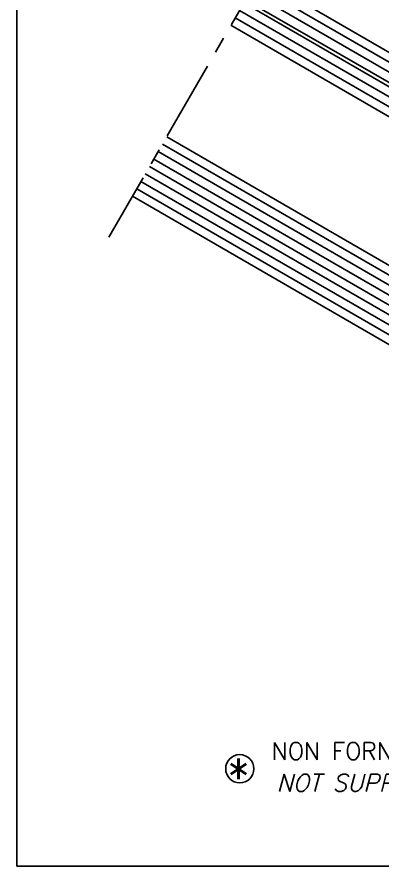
# Model space of a CAD drawing. Extents: x 0 to 1130, y -960 to 577.
# Drawn here: x 920 to 962.6, y -320 to -221.1 of the extents above; entities that cross this region are included whole.
import ezdxf

# ---------------------------------------------------------------- set-up
doc = ezdxf.new("R2010")
doc.units = 0
doc.header["$LTSCALE"] = 7.5
doc.header["$MEASUREMENT"] = 0
doc.linetypes.add('CENTER', pattern=[2, 1.25, -0.25, 0.25, -0.25])
for name, color, linetype in [('ASSI', 1, 'CENTER'), ('MARCHIO', 7, 'CONTINUOUS'), ('QUOTE', 254, 'CONTINUOUS'), ('TESTO', 2, 'CONTINUOUS'), ('TRATTEGGI', 140, 'CONTINUOUS'), ('VETRO', 6, 'CONTINUOUS')]:
    doc.layers.add(name, color=color, linetype=linetype)
doc.styles.add('ING', font='romans.shx', dxfattribs={"oblique": 15})
doc.styles.get("Standard").update_dxf_attribs({"font": 'romans.shx'})

msp = doc.modelspace()

# ---------------------------------------------------------------- linework, layer by layer
at = {"layer": 'ASSI'}
msp.add_line((957.2191632296444, -200.8482023948814), (930.7199215705289, -246.7462353105154), dxfattribs=at)
at = {"layer": 'MARCHIO'}
msp.add_lwpolyline([(920, -320), (920, -23), (1130, -23), (1130, -320)], close=True, dxfattribs=at)
at = {"layer": 'QUOTE'}
msp.add_circle((945.996422047767, -308.6679085074982), 1.647958881907925, dxfattribs=at)
at = {"layer": 'TRATTEGGI'}
for p, q in [((993.1464055967906, -243.5283643627451), (947.7199215705289, -217.3013715818445)), ((992.6464055967906, -244.3943897665295), (947.2199215705289, -218.167396985629)), ((991.8964055967908, -245.6934278722061), (946.4699215705291, -219.4664350913055)), ((992.1129119477373, -245.3184278722065), (946.6864279214751, -219.0914350913056)), ((991.3964055967908, -246.5594532759905), (945.9699215705289, -220.33246049509)), ((990.8964055967908, -247.425478679775), (945.4699215705291, -221.1984858988744)), ((1005.091519819701, -275.2509408497929), (936.9699215706173, -235.920917763057)), ((1004.591519819701, -276.1169662535773), (936.4699215706173, -236.7869431668414)), ((1004.091519819701, -276.9829916573617), (935.9699215706173, -237.6529685706258)), ((1003.591519819701, -277.8490170611461), (935.4699215706171, -238.5189939744104)), ((1002.591519819701, -279.5810678687151), (934.4699215706173, -240.2510447819791)), ((1003.091519819701, -278.7150424649307), (934.9699215706171, -239.3850193781948)), ((1002.091519819701, -280.4470932724995), (933.9699215706173, -241.1170701857636))]:
    msp.add_line(p, q, dxfattribs=at)
at = {"layer": 'VETRO'}
for points in [[(944.9699215705289, -222.064511302659), (989.5303801930067, -247.7915040835599), (990.896405596791, -247.4254786797754), (993.1464055967913, -243.5283643627454), (992.7803801930067, -242.162338958961), (948.2199215705289, -216.4353461780601)], [(933.4699215706178, -241.9830955895471), (1000.725494415918, -280.8131186762835), (1002.091519819702, -280.4470932724992), (1005.091519819702, -275.2509408497925), (1004.725494415917, -273.8849154460081), (937.4699215706178, -235.0548923592717)]]:
    msp.add_lwpolyline(points, dxfattribs=at)

# ---------------------------------------------------------------- texts
at = {"layer": 'TESTO'}
for s, height, p in [('NON FORNITO DA ALUK', 2, (949.7160413545753, -307.6134834648599)), ('*', 4.2, (944.403198373433, -311.6923571964401))]:
    msp.add_text(s, height=height, dxfattribs=at).set_placement(p)
at = {"layer": 'TESTO', "insert": (950.2920499089419, -309.3111010665948), "char_height": 2, "width": 38.10505031546779, "attachment_point": 1, "style": 'ING'}
msp.add_mtext('NOT SUPPLIED BY ALUK', dxfattribs=at)

doc.saveas('drawing.dxf')
